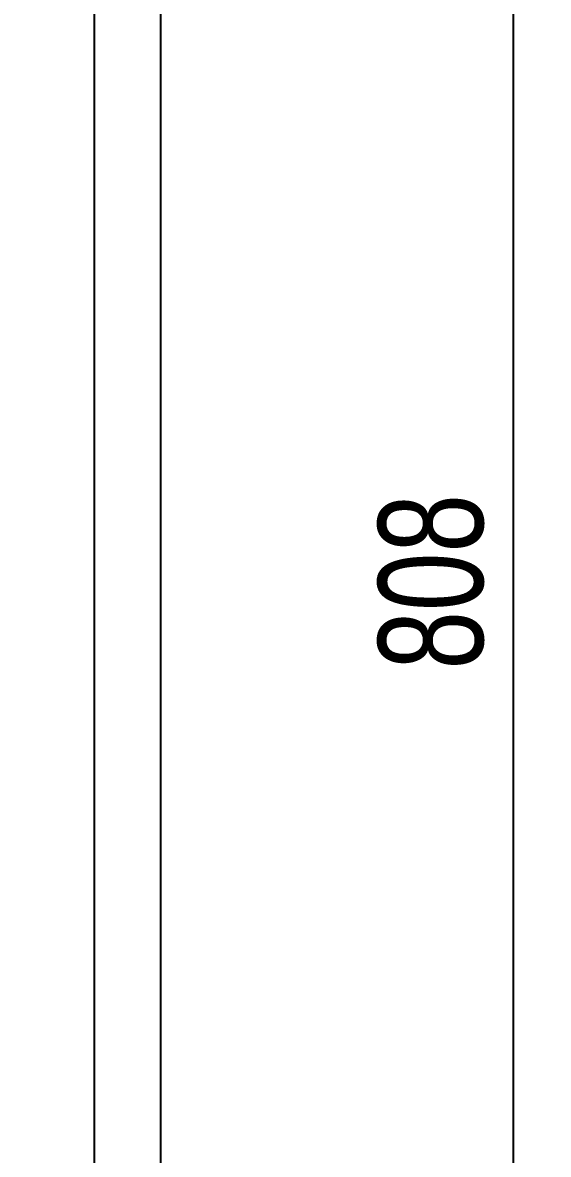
# Model space of a CAD drawing. Header units: millimetres. Extents: x -205 to 841, y 0 to 722.
# Drawn here: x 542.96 to 557.99, y 230.28 to 262.67 of the extents above; entities that cross this region are included whole.
import ezdxf

# ---------------------------------------------------------------- set-up
doc = ezdxf.new("R2010")
doc.units = ezdxf.units.MM
doc.layers.add('COTAS', color=1, linetype='Continuous')
doc.styles.add('SLDTEXTSTYLE0', font='TXT', dxfattribs={"width": 0.75})
doc.dimstyles.new('SLDDIMSTYLE3', dxfattribs={"dimtxt": 3, "dimasz": 3, "dimexe": 0, "dimexo": 0.0625, "dimgap": 0.75, "dimtad": 1, "dimdec": 0, "dimlfac": 10, "dimrnd": 1e-09, "dimzin": 12, "dimdsep": 46, "dimtxsty": 'SLDTEXTSTYLE0', "dimsah": 1, "dimcen": 0.09, "dimadec": 0, "dimazin": 3, "dimtfac": 1, "dimtofl": 0, "dimtmove": 0, "dimatfit": 3, "dimfxl": 0, "dimfrac": 2, "dimtolj": 1, "dimtzin": 12, "dimarcsym": 0})

# ---------------------------------------------------------------- blocks, each defined once
blk = doc.blocks.new('_D_36')
at = {"layer": 'COTAS'}
for p, q in [((547.912, 287.864), (557.994, 287.864)), ((556.994, 207.101), (556.994, 287.864)), ((543.961, 207.101), (557.994, 207.101))]:
    blk.add_line(p, q, dxfattribs=at)
for points in [[(556.994, 287.864), (556.494, 284.864), (557.494, 284.864)], [(556.994, 207.101), (557.494, 210.101), (556.494, 210.101)]]:
    blk.add_solid(points, dxfattribs=at)
at = {"layer": 'COTAS', "insert": (553.127, 244.158), "char_height": 3, "attachment_point": 1, "rotation": 90, "style": 'SLDTEXTSTYLE0'}
blk.add_mtext('808', dxfattribs=at)

msp = doc.modelspace()

# ---------------------------------------------------------------- linework, layer by layer
at = {"color": 7, "linetype": 'Continuous', "lineweight": 25}
for p, q in [((545.0088, 278.0403), (545.0088, 211.0528)), ((546.9128, 211.0528), (546.9128, 277.9648))]:
    msp.add_line(p, q, dxfattribs=at)

# ---------------------------------------------------------------- dimensions: what is measured, and where the dimension line sits
at = {"layer": 'COTAS'}
dim = msp.add_linear_dim(base=(556.9945, 287.8644), p1=(542.9608, 207.1008), p2=(546.912, 287.8644), angle=90, dimstyle='SLDDIMSTYLE3', dxfattribs=at)
dim.commit()
dim.dimension.update_dxf_attribs({"geometry": '_D_36', "text_midpoint": (556.9945, 247.4826), "dimtype": 160})

doc.saveas('drawing.dxf')
